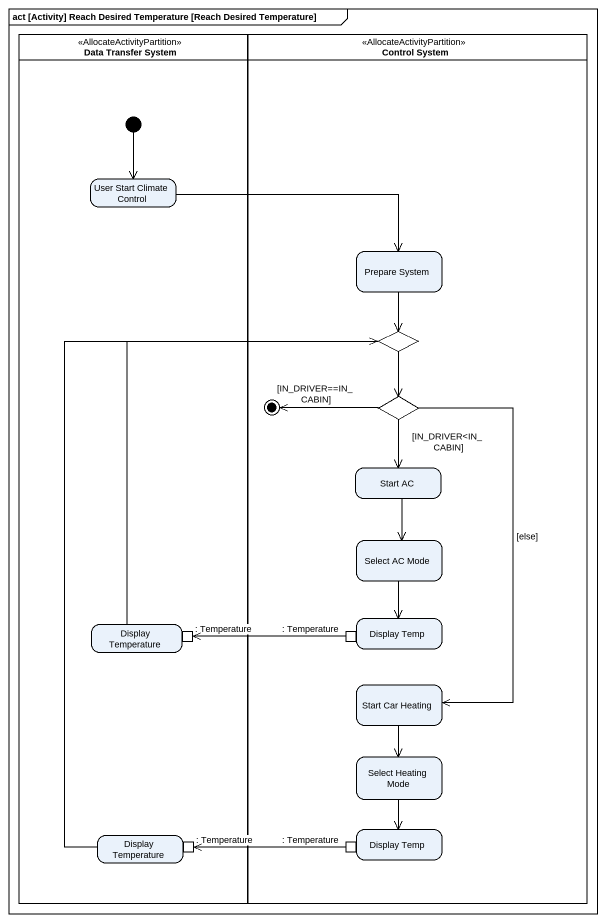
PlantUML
@startuml
mainframe act [Activity] Reach Desired Temperature [Reach Desired Temperature]
hide empty description
state "Data Transfer System" as Data_Transfer_System <<AllocateActivityPartition>> {
  state "User Start Climate Control" as User_Start_Climate_Control
  state "Display Temperature" as Display_Temperature {
    state ": Temperature" as Temperature <<inputPin>>
  }
  state "Display Temperature" as Display_Temperature_2 {
    state ": Temperature" as Temperature_3 <<inputPin>>
  }
  [*] --> User_Start_Climate_Control
}
state "Control System" as Control_System <<AllocateActivityPartition>> {
  state "Prepare System" as Prepare_System
  state choice1 <<choice>>
  state choice2 <<choice>>
  state "Start AC" as Start_AC
  state "Select AC Mode" as Select_AC_Mode
  state "Display Temp" as Display_Temp {
    state ": Temperature" as Temperature_2 <<outputPin>>
  }
  state "Start Car Heating" as Start_Car_Heating
  state "Select Heating Mode" as Select_Heating_Mode
  state "Display Temp" as Display_Temp_2 {
    state ": Temperature" as Temperature_4 <<outputPin>>
  }
  choice2 -left-> [*] : [IN_DRIVER==IN_CABIN]
}
User_Start_Climate_Control -right-> Prepare_System
Prepare_System --> choice1
choice1 --> choice2
choice2 --> Start_AC : [IN_DRIVER<IN_CABIN]
choice2 --> Start_Car_Heating : [else]
Start_AC --> Select_AC_Mode
Select_AC_Mode --> Display_Temp
Display_Temperature -up-> choice1
Temperature_2 -left-> Temperature
Start_Car_Heating --> Select_Heating_Mode
Select_Heating_Mode --> Display_Temp_2
Display_Temperature_2 -up-> choice1
Temperature_4 -left-> Temperature_3
@enduml
